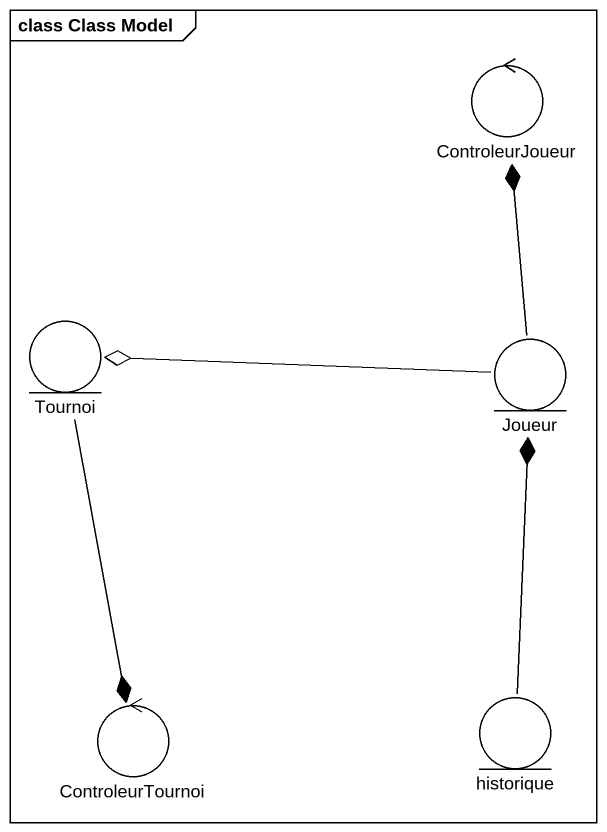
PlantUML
@startuml
mainframe class Class Model
control ControleurJoueur
entity Tournoi
entity Joueur
control ControleurTournoi
entity historique
Tournoi --* ControleurTournoi
Joueur -up-* ControleurJoueur
Joueur -left-o Tournoi
historique -up-* Joueur
@enduml
